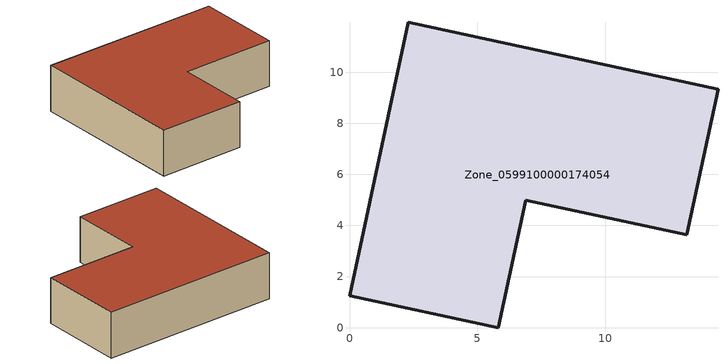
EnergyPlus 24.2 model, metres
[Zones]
Zone_0599100000174054
 floor ground (C_G): 0,1.25 2.3,11.95 14.42,9.34 13.19,3.63 6.89,4.98 5.82,0 z0
 wall outside (C_F): 2.3,11.95 0,1.25 5.82,0 6.89,4.98 13.19,3.63 14.42,9.34 2.3,11.95 z0:3.15
 roof outside (C_R): 14.42,9.34 2.3,11.95 0,1.25 5.82,0 6.89,4.98 13.19,3.63 z3.15
[BUILDING]
Pand.0599100000174054: North Axis=0; Terrain=City; Loads Convergence Tolerance Value=0.04; Temperature Convergence Tolerance Value=0.4; Solar Distribution=FullExterior; Maximum Number of Warmup Days=25; Minimum Number of Warmup Days=1
[Site:Location]
Rotterdam.The.Hague.AP_ZH_NLD Design_Conditions: Latitude=51.96; Longitude=4.45; Time Zone=1; Elevation=-4.5
[SITE:GROUNDTEMPERATURE:BUILDINGSURFACE]
18, 18, 18, 18, 18, 18, 18, 18, 18, 18, 18, 18
[MATERIAL] Thermal Absorptance=0.9; Solar Absorptance=0.7; Visible Absorptance=0.7
Name | Roughness | Thickness | Conductivity | Density | Specific Heat
G.TI.1975-1991 | MediumSmooth | 0.15 | 0.288461 | 540 | 1210
F.TI.1975-1991 | Rough | 0.3 | 0.230769 | 1920 | 840
R.TI.1975-1991 | MediumRough | 0.2 | 0.153846 | 1500 | 1000
[CONSTRUCTION]
C_G: G.TI.1975-1991
C_F: F.TI.1975-1991
C_R: R.TI.1975-1991
[ZONE]
Zone_0599100000174054: Type=1; Multiplier=1; Ceiling Height=Autocalculate; Volume=Autocalculate; Floor Area=autocalculate; Part of Total Floor Area=Yes
[ZONEINFILTRATION:DESIGNFLOWRATE]
Infil_Zone_0599100000174054: Zone or ZoneList or Space or SpaceList=Zone_0599100000174054; Schedule=AlwaysOn; Design Flow Rate Calculation Method=Flow/Area; Flow Rate per Floor Area=0.003; Constant Term Coefficient=1; Temperature Term Coefficient=0; Velocity Term Coefficient=0; Velocity Squared Term Coefficient=0
[HVACTEMPLATE:ZONE:IDEALLOADSAIRSYSTEM]
Zone_0599100000174054: Maximum Heating Supply Air Temperature=50; Minimum Cooling Supply Air Temperature=13; Maximum Heating Supply Air Humidity Ratio=0.0156; Minimum Cooling Supply Air Humidity Ratio=0.0077; Heating Limit=NoLimit; Cooling Limit=NoLimit; Dehumidification Control Type=ConstantSensibleHeatRatio; Cooling Sensible Heat Ratio=0.7; Dehumidification Setpoint=60; Humidification Control Type=None; Humidification Setpoint=30; Outdoor Air Method=None; Outdoor Air Flow Rate per Person=0.00944; Outdoor Air Flow Rate per Zone Floor Area=0; Outdoor Air Flow Rate per Zone=0; Demand Controlled Ventilation Type=None; Outdoor Air Economizer Type=NoEconomizer; Heat Recovery Type=None; Sensible Heat Recovery Effectiveness=0.7; Latent Heat Recovery Effectiveness=0.65
[ZONECONTROL:THERMOSTAT]
ThermostatControl_Zone_0599100000174054: Zone or ZoneList=Zone_0599100000174054; Control Type Schedule=DualSetpointControlType; Control 1=Thermostat_Zone_0599100000174054; Temperature Difference Between Cutout And Setpoint=0
[THERMOSTATSETPOINT:DUALSETPOINT]
Thermostat_Zone_0599100000174054: Heating Setpoint Temperature Schedule=HeatingSetpoint_Zone_0599100000174054; Cooling Setpoint Temperature Schedule=CoolingSetpoint_Zone_0599100000174054
[SCHEDULE:COMPACT]
HeatingSetpoint_Zone_0599100000174054: Through: 12/31, For: AllDays, Until: 24:00, 21
CoolingSetpoint_Zone_0599100000174054: Through: 12/31, For: AllDays, Until: 24:00, 24
DualSetpointControlType: Through: 12/31, For: AllDays, Until: 24:00, 4
AlwaysOn: Through: 12/31, For: AllDays, Until: 24:00, 1
